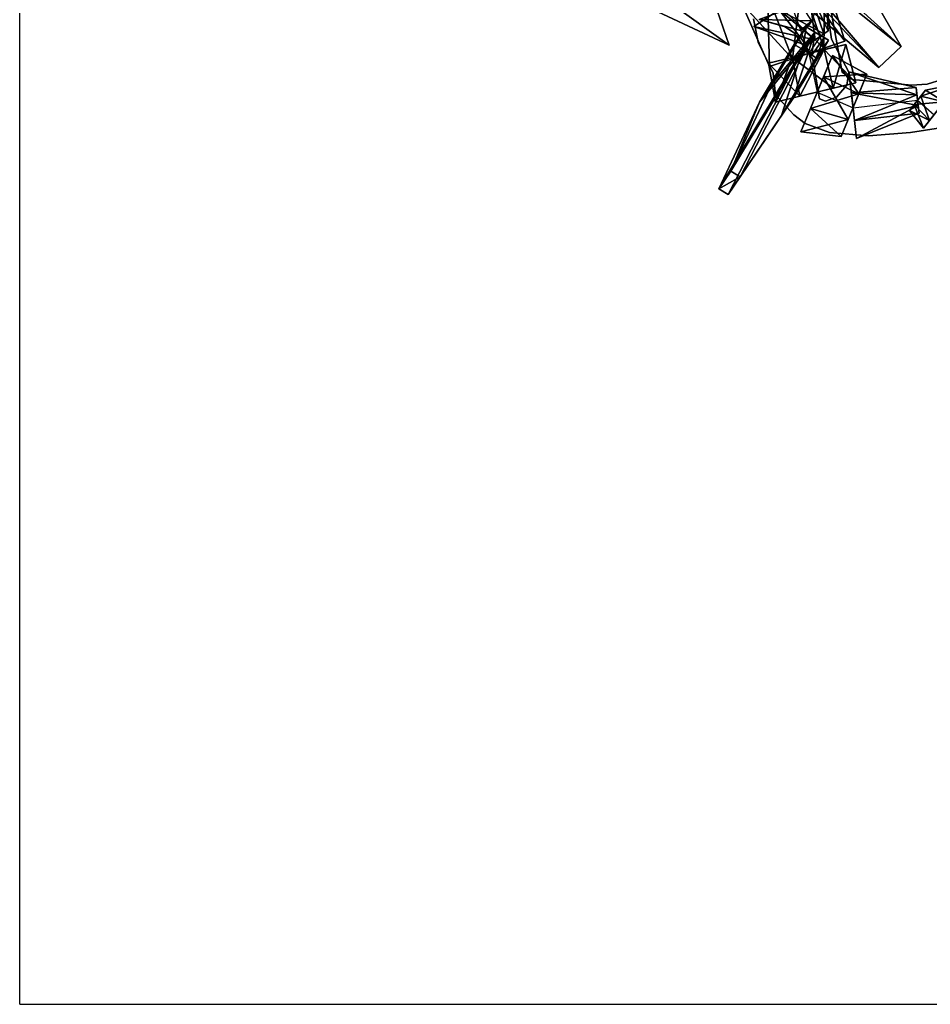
# Model space of a CAD drawing. Extents: x 271818 to 271947, y 5067178 to 5068401.
# Drawn here: x 271818.4 to 271871.2, y 5067178.3 to 5067235.4 of the extents above; entities that cross this region are included whole.
import ezdxf

# ---------------------------------------------------------------- set-up
doc = ezdxf.new("R2010")
doc.units = 0
for name, color, linetype in [('BBOX', 1, 'CONTINUOUS'), ('CENTERLINE', 4, 'CONTINUOUS'), ('WALLS', 7, 'CONTINUOUS')]:
    doc.layers.add(name, color=color, linetype=linetype)

msp = doc.modelspace()

# ---------------------------------------------------------------- linework, layer by layer
at = {"layer": 'BBOX'}
for p, q in [((271818.41, 5067178.317, 752.271), (271818.41, 5068401.154, 752.271)), ((271818.41, 5067178.317, 1036), (271818.41, 5068401.154, 1036)), ((271818.41, 5067178.317, 752.271), (271947.295, 5067178.317, 752.271)), ((271818.41, 5067178.317, 752.271), (271818.41, 5067178.317, 1036)), ((271818.41, 5067178.317, 1036), (271947.295, 5067178.317, 1036))]:
    msp.add_line(p, q, dxfattribs=at)
at = {"layer": 'CENTERLINE'}
for p, q in [((271862.829, 5067237.25, 773.05), (271864.175, 5067233.483, 775.317)), ((271863.483, 5067236.705, 784.428), (271864.876, 5067234.499, 781.364)), ((271864.876, 5067234.499, 781.364), (271864.175, 5067233.483, 775.317)), ((271864.175, 5067233.483, 775.317), (271864.663, 5067231.235, 775.259)), ((271864.663, 5067231.235, 775.259), (271866.737, 5067230.327, 774.62)), ((271866.737, 5067230.327, 774.62), (271870.48, 5067230.756, 773.417)), ((271870.48, 5067230.756, 773.417), (271871.434, 5067229.918, 773.73))]:
    msp.add_line(p, q, dxfattribs=at)
at = {"layer": 'WALLS'}
for points in [[(271865.877, 5067240.248, 788.961), (271859.32, 5067243.11, 793.635), (271869.524, 5067233.872, 790.809)], [(271869.524, 5067233.872, 790.809), (271859.32, 5067243.11, 793.635), (271859.32, 5067243.11, 793.635)], [(271869.524, 5067233.872, 790.809), (271859.32, 5067243.11, 793.635), (271868.224, 5067232.654, 790.809)], [(271868.224, 5067232.654, 790.809), (271859.32, 5067243.11, 793.635), (271859.32, 5067243.11, 793.635)], [(271868.224, 5067232.654, 790.809), (271859.32, 5067243.11, 793.635), (271862.74, 5067237.308, 788.961)], [(271859.618, 5067241.838, 787.554), (271865.877, 5067240.248, 788.961), (271869.524, 5067233.872, 790.809)], [(271859.618, 5067241.838, 787.554), (271869.524, 5067233.872, 790.809), (271868.224, 5067232.654, 790.809)], [(271859.618, 5067241.838, 787.554), (271868.224, 5067232.654, 790.809), (271862.74, 5067237.308, 788.961)], [(271858.161, 5067237.998, 797.718), (271853.615, 5067238.229, 801.01), (271859.549, 5067233.953, 797.718)], [(271859.549, 5067233.953, 797.718), (271853.615, 5067238.229, 801.01), (271854.224, 5067236.456, 799.721)], [(271859.549, 5067233.953, 796.972), (271854.224, 5067236.456, 798.81), (271858.161, 5067237.998, 795.918)], [(271858.161, 5067237.998, 795.918), (271858.161, 5067237.998, 797.718), (271859.549, 5067233.953, 797.718)], [(271858.161, 5067237.998, 795.918), (271859.549, 5067233.953, 797.718), (271859.549, 5067233.953, 796.972)], [(271865.039, 5067233.772, 772.917), (271861.769, 5067236.895, 770.35), (271863.772, 5067237.566, 770.35)], [(271863.232, 5067233.167, 777.717), (271863.772, 5067237.566, 775.75), (271861.769, 5067236.895, 775.75)], [(271865.039, 5067233.772, 777.717), (271863.772, 5067237.566, 775.75), (271863.232, 5067233.167, 777.717)], [(271866.261, 5067234.182, 774.323), (271863.772, 5067237.566, 770.35), (271865.105, 5067238.014, 771.931)], [(271865.039, 5067233.772, 777.717), (271865.105, 5067238.014, 774.168), (271863.772, 5067237.566, 775.75)], [(271865.039, 5067233.772, 772.917), (271863.772, 5067237.566, 770.35), (271866.261, 5067234.182, 774.323)], [(271865.291, 5067234.777, 781.364), (271864.171, 5067237.166, 784.428), (271865.144, 5067237.818, 784.428)], [(271865.048, 5067234.614, 790.964), (271865.144, 5067237.818, 787.244), (271864.171, 5067237.166, 791.228)], [(271865.483, 5067234.302, 790.949), (271865.483, 5067234.302, 787.131), (271864.967, 5067237.874, 790.984)], [(271864.967, 5067237.874, 790.984), (271865.483, 5067234.302, 787.131), (271864.967, 5067237.874, 787.221)], [(271866.261, 5067234.182, 776.312), (271865.105, 5067238.014, 774.168), (271865.039, 5067233.772, 777.717)], [(271865.291, 5067234.777, 785.34), (271865.144, 5067237.818, 787.244), (271865.048, 5067234.614, 790.964)], [(271866.261, 5067234.182, 774.323), (271865.105, 5067238.014, 771.931), (271866.261, 5067234.182, 776.312)], [(271866.261, 5067234.182, 776.312), (271865.105, 5067238.014, 771.931), (271865.105, 5067238.014, 774.168)], [(271865.291, 5067234.777, 781.364), (271865.144, 5067237.818, 784.428), (271865.291, 5067234.777, 785.34)], [(271865.291, 5067234.777, 785.34), (271865.144, 5067237.818, 784.428), (271865.144, 5067237.818, 787.244)], [(271865.048, 5067234.614, 781.364), (271862.451, 5067236.013, 784.428), (271864.171, 5067237.166, 784.428)], [(271864.532, 5067234.268, 790.964), (271864.171, 5067237.166, 791.228), (271862.451, 5067236.013, 791.228)], [(271865.048, 5067234.614, 781.364), (271864.171, 5067237.166, 784.428), (271865.291, 5067234.777, 781.364)], [(271865.048, 5067234.614, 790.964), (271864.171, 5067237.166, 791.228), (271864.532, 5067234.268, 790.964)], [(271859.549, 5067233.953, 797.718), (271854.224, 5067236.456, 799.721), (271859.549, 5067233.953, 796.972)], [(271859.549, 5067233.953, 796.972), (271854.224, 5067236.456, 799.721), (271854.224, 5067236.456, 798.81)], [(271861.899, 5067232.719, 776.312), (271861.769, 5067236.895, 775.75), (271860.27, 5067236.392, 774.168)], [(271863.232, 5067233.167, 772.917), (271860.27, 5067236.392, 771.931), (271861.769, 5067236.895, 770.35)], [(271861.899, 5067232.719, 776.312), (271860.27, 5067236.392, 774.168), (271861.899, 5067232.719, 774.323)], [(271861.899, 5067232.719, 774.323), (271860.27, 5067236.392, 774.168), (271860.27, 5067236.392, 771.931)], [(271861.899, 5067232.719, 774.323), (271860.27, 5067236.392, 771.931), (271863.232, 5067233.167, 772.917)], [(271864.782, 5067236.74, 786.031), (271861.294, 5067235.449, 788.513), (271864.341, 5067235.375, 782.367)], [(271864.341, 5067235.375, 792.863), (271861.294, 5067235.449, 796.027), (271864.782, 5067236.74, 792.509)], [(271863.232, 5067233.167, 772.917), (271861.769, 5067236.895, 770.35), (271865.039, 5067233.772, 772.917)], [(271863.232, 5067233.167, 777.717), (271861.769, 5067236.895, 775.75), (271861.899, 5067232.719, 776.312)], [(271864.341, 5067235.375, 792.863), (271864.341, 5067235.375, 782.367), (271864.782, 5067236.74, 792.509)], [(271864.782, 5067236.74, 792.509), (271864.341, 5067235.375, 782.367), (271864.782, 5067236.74, 786.031)], [(271865.368, 5067236.436, 777.165), (271865.368, 5067236.436, 771.664), (271866.109, 5067232.393, 777.251)], [(271866.109, 5067232.393, 777.251), (271865.368, 5067236.436, 771.664), (271866.109, 5067232.393, 772.555)], [(271864.045, 5067233.942, 785.34), (271862.451, 5067236.013, 791.228), (271860.991, 5067235.034, 787.244)], [(271864.532, 5067234.268, 781.364), (271860.991, 5067235.034, 784.428), (271862.451, 5067236.013, 784.428)], [(271862.451, 5067236.013, 784.428), (271860.991, 5067235.034, 787.244), (271862.451, 5067236.013, 791.228)], [(271862.451, 5067236.013, 784.428), (271860.991, 5067235.034, 784.428), (271860.991, 5067235.034, 787.244)], [(271864.532, 5067234.268, 781.364), (271862.451, 5067236.013, 784.428), (271865.048, 5067234.614, 781.364)], [(271864.532, 5067234.268, 790.964), (271862.451, 5067236.013, 791.228), (271864.045, 5067233.942, 785.34)], [(271860.955, 5067235.476, 777.04), (271860.955, 5067235.476, 771.596), (271861.238, 5067234.122, 777.224)], [(271861.238, 5067234.122, 777.224), (271860.955, 5067235.476, 771.596), (271861.238, 5067234.122, 772.011)], [(271861.294, 5067235.449, 796.027), (271861.294, 5067235.449, 788.513), (271863.686, 5067234.796, 793.365)], [(271863.686, 5067234.796, 793.365), (271861.294, 5067235.449, 788.513), (271863.686, 5067234.796, 785.19)], [(271863.686, 5067234.796, 785.19), (271864.341, 5067235.375, 782.367), (271861.294, 5067235.449, 788.513)], [(271861.294, 5067235.449, 796.027), (271864.341, 5067235.375, 792.863), (271863.686, 5067234.796, 793.365)], [(271861.305, 5067235.452, 791.002), (271861.305, 5067235.452, 787.314), (271862.807, 5067235.013, 790.985)], [(271862.807, 5067235.013, 790.985), (271861.305, 5067235.452, 787.314), (271862.807, 5067235.013, 787.245)], [(271864.05, 5067234.967, 783.735), (271864.341, 5067235.375, 782.367), (271863.686, 5067234.796, 785.19)], [(271863.686, 5067234.796, 793.365), (271864.341, 5067235.375, 792.863), (271864.05, 5067234.967, 793.203)], [(271864.05, 5067234.967, 793.203), (271864.05, 5067234.967, 783.735), (271864.341, 5067235.375, 792.863)], [(271864.341, 5067235.375, 792.863), (271864.05, 5067234.967, 783.735), (271864.341, 5067235.375, 782.367)], [(271864.521, 5067234.712, 781.364), (271859.658, 5067226.637, 783.179), (271860.19, 5067226.317, 783.179)], [(271864.521, 5067234.712, 781.364), (271862.005, 5067231.67, 782.116), (271859.658, 5067226.637, 783.179)], [(271864.521, 5067234.712, 781.364), (271860.19, 5067226.317, 783.179), (271863.29, 5067230.896, 782.116)], [(271864.045, 5067233.942, 785.34), (271860.991, 5067235.034, 787.244), (271864.045, 5067233.942, 781.364)], [(271864.045, 5067233.942, 781.364), (271860.991, 5067235.034, 787.244), (271860.991, 5067235.034, 784.428)], [(271864.045, 5067233.942, 781.364), (271860.991, 5067235.034, 784.428), (271864.532, 5067234.268, 781.364)], [(271863.318, 5067233.999, 775.317), (271862.005, 5067231.67, 782.116), (271864.019, 5067235.015, 781.364)], [(271864.521, 5067234.712, 781.364), (271864.019, 5067235.015, 781.364), (271862.005, 5067231.67, 782.116)], [(271862.807, 5067235.013, 790.985), (271862.807, 5067235.013, 787.245), (271863.339, 5067234.655, 790.976)], [(271863.339, 5067234.655, 790.976), (271862.807, 5067235.013, 787.245), (271863.339, 5067234.655, 787.215)], [(271864.521, 5067234.712, 781.364), (271863.29, 5067230.896, 782.116), (271865.304, 5067234.241, 781.364)], [(271863.318, 5067233.999, 775.317), (271864.019, 5067235.015, 781.364), (271863.82, 5067233.696, 775.317)], [(271863.339, 5067234.655, 790.976), (271863.339, 5067234.655, 787.215), (271864.406, 5067233.133, 790.953)], [(271864.406, 5067233.133, 790.953), (271863.339, 5067234.655, 787.215), (271864.406, 5067233.133, 787.143)], [(271863.686, 5067234.796, 793.365), (271863.686, 5067234.796, 785.19), (271864.05, 5067234.967, 793.203)], [(271864.05, 5067234.967, 793.203), (271863.686, 5067234.796, 785.19), (271864.05, 5067234.967, 783.735)], [(271863.82, 5067233.696, 775.317), (271864.019, 5067235.015, 781.364), (271864.521, 5067234.712, 781.364)], [(271863.82, 5067233.696, 775.317), (271864.521, 5067234.712, 781.364), (271864.352, 5067233.376, 775.317)], [(271864.352, 5067233.376, 775.317), (271864.521, 5067234.712, 781.364), (271865.053, 5067234.392, 781.364)], [(271864.521, 5067234.712, 781.364), (271865.304, 5067234.241, 781.364), (271865.053, 5067234.392, 781.364)], [(271864.532, 5067234.268, 781.364), (271865.048, 5067234.614, 781.364), (271865.291, 5067234.777, 781.364)], [(271864.532, 5067234.268, 781.364), (271865.291, 5067234.777, 781.364), (271865.291, 5067234.777, 785.34)], [(271864.532, 5067234.268, 781.364), (271865.291, 5067234.777, 785.34), (271865.048, 5067234.614, 790.964)], [(271864.532, 5067234.268, 781.364), (271865.048, 5067234.614, 790.964), (271864.532, 5067234.268, 790.964)], [(271861.238, 5067234.122, 777.224), (271861.238, 5067234.122, 772.011), (271862.112, 5067232.321, 777.412)], [(271862.112, 5067232.321, 777.412), (271861.238, 5067234.122, 772.011), (271862.112, 5067232.321, 772.406)], [(271864.603, 5067233.225, 775.317), (271865.304, 5067234.241, 781.364), (271862.589, 5067229.88, 776.069)], [(271862.589, 5067229.88, 776.069), (271865.304, 5067234.241, 781.364), (271863.29, 5067230.896, 782.116)], [(271863.232, 5067233.167, 772.917), (271865.039, 5067233.772, 772.917), (271866.261, 5067234.182, 774.323)], [(271863.232, 5067233.167, 772.917), (271866.261, 5067234.182, 774.323), (271866.261, 5067234.182, 776.312)], [(271863.232, 5067233.167, 772.917), (271866.261, 5067234.182, 776.312), (271865.039, 5067233.772, 777.717)], [(271864.532, 5067234.268, 781.364), (271864.532, 5067234.268, 790.964), (271864.045, 5067233.942, 785.34)], [(271864.532, 5067234.268, 781.364), (271864.045, 5067233.942, 785.34), (271864.045, 5067233.942, 781.364)], [(271864.352, 5067233.376, 775.317), (271865.053, 5067234.392, 781.364), (271864.603, 5067233.225, 775.317)], [(271864.603, 5067233.225, 775.317), (271865.053, 5067234.392, 781.364), (271865.304, 5067234.241, 781.364)], [(271866.501, 5067232.393, 790.931), (271866.501, 5067232.393, 787.069), (271865.483, 5067234.302, 790.949)], [(271865.483, 5067234.302, 790.949), (271866.501, 5067232.393, 787.069), (271865.483, 5067234.302, 787.131)], [(271863.82, 5067233.696, 775.317), (271859.489, 5067225.3, 777.133), (271858.956, 5067225.621, 777.133)], [(271863.82, 5067233.696, 775.317), (271858.956, 5067225.621, 777.133), (271861.304, 5067230.654, 776.069)], [(271863.82, 5067233.696, 775.317), (271862.589, 5067229.88, 776.069), (271859.489, 5067225.3, 777.133)], [(271861.304, 5067230.654, 776.069), (271862.005, 5067231.67, 782.116), (271863.318, 5067233.999, 775.317)], [(271863.82, 5067233.696, 775.317), (271861.304, 5067230.654, 776.069), (271863.318, 5067233.999, 775.317)], [(271863.82, 5067233.696, 775.317), (271864.603, 5067233.225, 775.317), (271862.589, 5067229.88, 776.069)], [(271863.209, 5067233.248, 772.917), (271866.313, 5067234.001, 774.323), (271865.06, 5067233.698, 772.917)], [(271863.209, 5067233.248, 772.917), (271866.313, 5067234.001, 776.312), (271866.313, 5067234.001, 774.323)], [(271863.209, 5067233.248, 772.917), (271865.06, 5067233.698, 777.717), (271866.313, 5067234.001, 776.312)], [(271865.589, 5067231.46, 772.759), (271863.209, 5067233.248, 772.917), (271865.06, 5067233.698, 772.917)], [(271863.656, 5067230.991, 777.759), (271865.06, 5067233.698, 777.717), (271863.209, 5067233.248, 777.717)], [(271863.209, 5067233.248, 772.917), (271863.209, 5067233.248, 777.717), (271865.06, 5067233.698, 777.717)], [(271863.232, 5067233.167, 772.917), (271865.039, 5067233.772, 777.717), (271863.232, 5067233.167, 777.717)], [(271865.589, 5067231.46, 777.759), (271865.06, 5067233.698, 777.717), (271863.656, 5067230.991, 777.759)], [(271863.82, 5067233.696, 775.317), (271864.352, 5067233.376, 775.317), (271864.603, 5067233.225, 775.317)], [(271866.898, 5067231.778, 774.224), (271865.06, 5067233.698, 772.917), (271866.313, 5067234.001, 774.323)], [(271865.589, 5067231.46, 777.759), (271866.313, 5067234.001, 776.312), (271865.06, 5067233.698, 777.717)], [(271865.589, 5067231.46, 772.759), (271865.06, 5067233.698, 772.917), (271866.898, 5067231.778, 774.224)], [(271866.898, 5067231.778, 776.295), (271866.313, 5067234.001, 776.312), (271865.589, 5067231.46, 777.759)], [(271866.898, 5067231.778, 774.224), (271866.313, 5067234.001, 774.323), (271866.898, 5067231.778, 776.295)], [(271866.898, 5067231.778, 776.295), (271866.313, 5067234.001, 774.323), (271866.313, 5067234.001, 776.312)], [(271862.233, 5067230.646, 776.295), (271863.209, 5067233.248, 777.717), (271861.843, 5067232.917, 776.312)], [(271863.656, 5067230.991, 772.759), (271861.843, 5067232.917, 774.323), (271863.209, 5067233.248, 772.917)], [(271863.209, 5067233.248, 772.917), (271861.843, 5067232.917, 776.312), (271863.209, 5067233.248, 777.717)], [(271863.209, 5067233.248, 772.917), (271861.843, 5067232.917, 774.323), (271861.843, 5067232.917, 776.312)], [(271862.233, 5067230.646, 776.295), (271861.843, 5067232.917, 776.312), (271862.233, 5067230.646, 774.224)], [(271862.233, 5067230.646, 774.224), (271861.843, 5067232.917, 776.312), (271861.843, 5067232.917, 774.323)], [(271862.233, 5067230.646, 774.224), (271861.843, 5067232.917, 774.323), (271863.656, 5067230.991, 772.759)], [(271863.232, 5067233.167, 772.917), (271863.232, 5067233.167, 777.717), (271861.899, 5067232.719, 776.312)], [(271863.232, 5067233.167, 772.917), (271861.899, 5067232.719, 776.312), (271861.899, 5067232.719, 774.323)], [(271863.656, 5067230.991, 777.759), (271863.209, 5067233.248, 777.717), (271862.233, 5067230.646, 776.295)], [(271863.656, 5067230.991, 772.759), (271863.209, 5067233.248, 772.917), (271865.589, 5067231.46, 772.759)], [(271864.269, 5067230.278, 772.759), (271865.538, 5067233.362, 774.224), (271865.025, 5067232.116, 772.759)], [(271864.269, 5067230.278, 772.759), (271865.538, 5067233.362, 776.295), (271865.538, 5067233.362, 774.224)], [(271864.269, 5067230.278, 772.759), (271865.025, 5067232.116, 777.759), (271865.538, 5067233.362, 776.295)], [(271864.406, 5067233.133, 790.953), (271864.406, 5067233.133, 787.143), (271864.793, 5067230.834, 790.937)], [(271864.793, 5067230.834, 790.937), (271864.406, 5067233.133, 787.143), (271864.793, 5067230.834, 787.088)], [(271867.536, 5067232.27, 773.874), (271865.025, 5067232.116, 772.759), (271865.538, 5067233.362, 774.224)], [(271867.068, 5067231.132, 776.42), (271865.538, 5067233.362, 776.295), (271865.025, 5067232.116, 777.759)], [(271867.536, 5067232.27, 773.874), (271865.538, 5067233.362, 774.224), (271867.536, 5067232.27, 775.365)], [(271867.536, 5067232.27, 775.365), (271865.538, 5067233.362, 774.224), (271865.538, 5067233.362, 776.295)], [(271867.536, 5067232.27, 775.365), (271865.538, 5067233.362, 776.295), (271867.068, 5067231.132, 776.42)], [(271866.109, 5067232.393, 777.251), (271866.109, 5067232.393, 772.555), (271866.71, 5067231.956, 776.835)], [(271866.71, 5067231.956, 776.835), (271866.109, 5067232.393, 772.555), (271866.71, 5067231.956, 772.561)], [(271866.383, 5067231.634, 790.93), (271866.383, 5067231.634, 787.062), (271866.501, 5067232.393, 790.931)], [(271866.501, 5067232.393, 790.931), (271866.383, 5067231.634, 787.062), (271866.501, 5067232.393, 787.069)], [(271870.396, 5067231.501, 773.107), (271866.639, 5067231.192, 772.82), (271866.501, 5067232.414, 773.874)], [(271870.396, 5067231.501, 773.107), (271866.501, 5067232.414, 773.874), (271870.396, 5067231.501, 773.728)], [(271870.396, 5067231.501, 773.728), (271866.501, 5067232.414, 773.874), (271866.501, 5067232.414, 775.365)], [(271870.396, 5067231.501, 773.728), (271866.501, 5067232.414, 775.365), (271870.445, 5067231.065, 774.167)], [(271870.445, 5067231.065, 774.167), (271866.501, 5067232.414, 775.365), (271866.639, 5067231.192, 776.42)], [(271866.82, 5067229.587, 772.82), (271866.501, 5067232.414, 773.874), (271866.639, 5067231.192, 772.82)], [(271866.82, 5067229.587, 772.82), (271866.501, 5067232.414, 775.365), (271866.501, 5067232.414, 773.874)], [(271866.82, 5067229.587, 772.82), (271866.639, 5067231.192, 776.42), (271866.501, 5067232.414, 775.365)], [(271862.112, 5067232.321, 777.412), (271862.112, 5067232.321, 772.406), (271862.23, 5067231.081, 777.317)], [(271862.23, 5067231.081, 777.317), (271862.112, 5067232.321, 772.406), (271862.23, 5067231.081, 772.427)], [(271863.656, 5067230.991, 772.759), (271865.589, 5067231.46, 772.759), (271866.898, 5067231.778, 774.224)], [(271863.656, 5067230.991, 772.759), (271866.898, 5067231.778, 774.224), (271866.898, 5067231.778, 776.295)], [(271863.656, 5067230.991, 772.759), (271866.898, 5067231.778, 776.295), (271865.589, 5067231.46, 777.759)], [(271867.068, 5067231.132, 772.82), (271864.269, 5067230.278, 772.759), (271865.025, 5067232.116, 772.759)], [(271866.453, 5067229.638, 776.42), (271865.025, 5067232.116, 777.759), (271864.269, 5067230.278, 777.759)], [(271864.269, 5067230.278, 772.759), (271864.269, 5067230.278, 777.759), (271865.025, 5067232.116, 777.759)], [(271867.068, 5067231.132, 772.82), (271865.025, 5067232.116, 772.759), (271867.536, 5067232.27, 773.874)], [(271867.068, 5067231.132, 776.42), (271865.025, 5067232.116, 777.759), (271866.453, 5067229.638, 776.42)], [(271866.453, 5067229.638, 772.82), (271867.068, 5067231.132, 772.82), (271867.536, 5067232.27, 773.874)], [(271866.453, 5067229.638, 772.82), (271867.536, 5067232.27, 773.874), (271867.536, 5067232.27, 775.365)], [(271866.453, 5067229.638, 772.82), (271867.536, 5067232.27, 775.365), (271867.068, 5067231.132, 776.42)], [(271866.71, 5067231.956, 776.835), (271866.71, 5067231.956, 772.561), (271870.123, 5067231.635, 774.854)], [(271870.123, 5067231.635, 774.854), (271866.71, 5067231.956, 772.561), (271870.123, 5067231.635, 772.541)], [(271871.029, 5067231.687, 774.804), (271871.029, 5067231.687, 772.51), (271872.781, 5067232.24, 775.094)], [(271872.781, 5067232.24, 775.094), (271871.029, 5067231.687, 772.51), (271872.781, 5067232.24, 772.1)], [(271861.304, 5067230.654, 776.069), (271859.658, 5067226.637, 783.179), (271862.005, 5067231.67, 782.116)], [(271863.656, 5067230.991, 772.759), (271865.589, 5067231.46, 777.759), (271863.656, 5067230.991, 777.759)], [(271865.771, 5067230.942, 790.932), (271865.771, 5067230.942, 787.067), (271866.383, 5067231.634, 790.93)], [(271866.383, 5067231.634, 790.93), (271865.771, 5067230.942, 787.067), (271866.383, 5067231.634, 787.062)], [(271870.445, 5067231.065, 772.667), (271866.639, 5067231.192, 772.82), (271870.396, 5067231.501, 773.107)], [(271870.445, 5067231.065, 772.667), (271866.82, 5067229.587, 772.82), (271866.639, 5067231.192, 772.82)], [(271870.445, 5067231.065, 774.167), (271866.639, 5067231.192, 776.42), (271870.515, 5067230.447, 774.167)], [(271870.515, 5067230.447, 774.167), (271866.639, 5067231.192, 776.42), (271866.82, 5067229.587, 776.42)], [(271866.82, 5067229.587, 772.82), (271866.82, 5067229.587, 776.42), (271866.639, 5067231.192, 776.42)], [(271870.123, 5067231.635, 774.854), (271870.123, 5067231.635, 772.541), (271871.029, 5067231.687, 774.804)], [(271871.029, 5067231.687, 774.804), (271870.123, 5067231.635, 772.541), (271871.029, 5067231.687, 772.51)], [(271870.287, 5067230.512, 772.667), (271870.946, 5067231.344, 773.107), (271870.673, 5067231, 772.667)], [(271870.287, 5067230.512, 772.667), (271870.946, 5067231.344, 773.728), (271870.946, 5067231.344, 773.107)], [(271870.287, 5067230.512, 772.667), (271870.673, 5067231, 774.167), (271870.946, 5067231.344, 773.728)], [(271870.515, 5067230.447, 772.667), (271870.445, 5067231.065, 772.667), (271870.396, 5067231.501, 773.107)], [(271870.515, 5067230.447, 772.667), (271870.396, 5067231.501, 773.107), (271870.396, 5067231.501, 773.728)], [(271870.515, 5067230.447, 772.667), (271870.396, 5067231.501, 773.728), (271870.445, 5067231.065, 774.167)], [(271872.026, 5067230.665, 772.73), (271870.673, 5067231, 772.667), (271872.862, 5067231.722, 773.316)], [(271872.862, 5067231.722, 773.316), (271870.673, 5067231, 772.667), (271870.946, 5067231.344, 773.107)], [(271872.026, 5067230.665, 774.73), (271870.946, 5067231.344, 773.728), (271870.673, 5067231, 774.167)], [(271872.862, 5067231.722, 773.316), (271870.946, 5067231.344, 773.107), (271872.862, 5067231.722, 774.145)], [(271872.862, 5067231.722, 774.145), (271870.946, 5067231.344, 773.107), (271870.946, 5067231.344, 773.728)], [(271872.862, 5067231.722, 774.145), (271870.946, 5067231.344, 773.728), (271872.026, 5067230.665, 774.73)], [(271871.177, 5067229.593, 772.73), (271872.026, 5067230.665, 772.73), (271872.862, 5067231.722, 773.316)], [(271871.177, 5067229.593, 772.73), (271872.862, 5067231.722, 773.316), (271872.862, 5067231.722, 774.145)], [(271871.177, 5067229.593, 772.73), (271872.862, 5067231.722, 774.145), (271872.026, 5067230.665, 774.73)], [(271858.956, 5067225.621, 777.133), (271859.658, 5067226.637, 783.179), (271861.304, 5067230.654, 776.069)], [(271862.589, 5067229.88, 776.069), (271863.29, 5067230.896, 782.116), (271859.489, 5067225.3, 777.133)], [(271859.489, 5067225.3, 777.133), (271863.29, 5067230.896, 782.116), (271860.19, 5067226.317, 783.179)], [(271862.23, 5067231.081, 777.317), (271862.23, 5067231.081, 772.427), (271863.309, 5067229.908, 777.217)], [(271863.309, 5067229.908, 777.217), (271862.23, 5067231.081, 772.427), (271863.309, 5067229.908, 772.505)], [(271863.656, 5067230.991, 772.759), (271863.656, 5067230.991, 777.759), (271862.233, 5067230.646, 776.295)], [(271863.656, 5067230.991, 772.759), (271862.233, 5067230.646, 776.295), (271862.233, 5067230.646, 774.224)], [(271866.453, 5067229.638, 772.82), (271864.269, 5067230.278, 772.759), (271867.068, 5067231.132, 772.82)], [(271864.793, 5067230.834, 790.937), (271864.793, 5067230.834, 787.088), (271865.143, 5067230.714, 790.935)], [(271865.143, 5067230.714, 790.935), (271864.793, 5067230.834, 787.088), (271865.143, 5067230.714, 787.078)], [(271865.143, 5067230.714, 790.935), (271865.143, 5067230.714, 787.078), (271865.771, 5067230.942, 790.932)], [(271865.771, 5067230.942, 790.932), (271865.143, 5067230.714, 787.078), (271865.771, 5067230.942, 787.067)], [(271866.453, 5067229.638, 772.82), (271867.068, 5067231.132, 776.42), (271866.453, 5067229.638, 776.42)], [(271870.515, 5067230.447, 772.667), (271866.82, 5067229.587, 772.82), (271870.445, 5067231.065, 772.667)], [(271872.026, 5067230.665, 772.73), (271870.287, 5067230.512, 772.667), (271870.673, 5067231, 772.667)], [(271871.177, 5067229.593, 774.73), (271870.673, 5067231, 774.167), (271870.287, 5067230.512, 774.167)], [(271870.287, 5067230.512, 772.667), (271870.287, 5067230.512, 774.167), (271870.673, 5067231, 774.167)], [(271871.177, 5067229.593, 772.73), (271870.287, 5067230.512, 772.667), (271872.026, 5067230.665, 772.73)], [(271870.515, 5067230.447, 772.667), (271870.445, 5067231.065, 774.167), (271870.515, 5067230.447, 774.167)], [(271872.026, 5067230.665, 774.73), (271870.673, 5067231, 774.167), (271871.177, 5067229.593, 774.73)], [(271871.177, 5067229.593, 772.73), (271872.026, 5067230.665, 774.73), (271871.177, 5067229.593, 774.73)], [(271866.052, 5067228.663, 775.365), (271864.269, 5067230.278, 777.759), (271863.712, 5067228.923, 776.295)], [(271866.453, 5067229.638, 772.82), (271863.712, 5067228.923, 774.224), (271864.269, 5067230.278, 772.759)], [(271864.269, 5067230.278, 772.759), (271863.712, 5067228.923, 776.295), (271864.269, 5067230.278, 777.759)], [(271864.269, 5067230.278, 772.759), (271863.712, 5067228.923, 774.224), (271863.712, 5067228.923, 776.295)], [(271866.453, 5067229.638, 776.42), (271864.269, 5067230.278, 777.759), (271866.052, 5067228.663, 775.365)], [(271870.515, 5067230.447, 774.167), (271866.82, 5067229.587, 776.42), (271870.564, 5067230.011, 773.728)], [(271870.515, 5067230.447, 772.667), (271866.939, 5067228.539, 773.874), (271866.82, 5067229.587, 772.82)], [(271870.564, 5067230.011, 773.107), (271866.939, 5067228.539, 773.874), (271870.515, 5067230.447, 772.667)], [(271870.814, 5067229.134, 774.145), (271870.287, 5067230.512, 774.167), (271870.015, 5067230.168, 773.728)], [(271871.177, 5067229.593, 772.73), (271870.015, 5067230.168, 773.107), (271870.287, 5067230.512, 772.667)], [(271870.287, 5067230.512, 772.667), (271870.015, 5067230.168, 773.728), (271870.287, 5067230.512, 774.167)], [(271870.287, 5067230.512, 772.667), (271870.015, 5067230.168, 773.107), (271870.015, 5067230.168, 773.728)], [(271870.814, 5067229.134, 774.145), (271870.015, 5067230.168, 773.728), (271870.814, 5067229.134, 773.316)], [(271870.814, 5067229.134, 773.316), (271870.015, 5067230.168, 773.728), (271870.015, 5067230.168, 773.107)], [(271870.814, 5067229.134, 773.316), (271870.015, 5067230.168, 773.107), (271871.177, 5067229.593, 772.73)], [(271871.177, 5067229.593, 774.73), (271870.287, 5067230.512, 774.167), (271870.814, 5067229.134, 774.145)], [(271870.515, 5067230.447, 772.667), (271870.515, 5067230.447, 774.167), (271870.564, 5067230.011, 773.728)], [(271870.515, 5067230.447, 772.667), (271870.564, 5067230.011, 773.728), (271870.564, 5067230.011, 773.107)], [(271863.309, 5067229.908, 777.217), (271863.309, 5067229.908, 772.505), (271863.969, 5067229.415, 777.095)], [(271863.969, 5067229.415, 777.095), (271863.309, 5067229.908, 772.505), (271863.969, 5067229.415, 772.508)], [(271866.052, 5067228.663, 773.874), (271863.712, 5067228.923, 774.224), (271866.453, 5067229.638, 772.82)], [(271866.453, 5067229.638, 772.82), (271866.453, 5067229.638, 776.42), (271866.052, 5067228.663, 775.365)], [(271866.453, 5067229.638, 772.82), (271866.052, 5067228.663, 775.365), (271866.052, 5067228.663, 773.874)], [(271870.564, 5067230.011, 773.728), (271866.82, 5067229.587, 776.42), (271866.939, 5067228.539, 775.365)], [(271866.82, 5067229.587, 772.82), (271866.939, 5067228.539, 775.365), (271866.82, 5067229.587, 776.42)], [(271866.82, 5067229.587, 772.82), (271866.939, 5067228.539, 773.874), (271866.939, 5067228.539, 775.365)], [(271870.564, 5067230.011, 773.728), (271866.939, 5067228.539, 775.365), (271870.564, 5067230.011, 773.107)], [(271870.564, 5067230.011, 773.107), (271866.939, 5067228.539, 775.365), (271866.939, 5067228.539, 773.874)], [(271870.069, 5067228.89, 775.104), (271870.069, 5067228.89, 772.464), (271876.77, 5067229.926, 774.69)], [(271876.77, 5067229.926, 774.69), (271870.069, 5067228.89, 772.464), (271876.77, 5067229.926, 771.997)], [(271871.177, 5067229.593, 772.73), (271871.177, 5067229.593, 774.73), (271870.814, 5067229.134, 774.145)], [(271871.177, 5067229.593, 772.73), (271870.814, 5067229.134, 774.145), (271870.814, 5067229.134, 773.316)], [(271866.052, 5067228.663, 775.365), (271863.712, 5067228.923, 776.295), (271866.052, 5067228.663, 773.874)], [(271866.052, 5067228.663, 773.874), (271863.712, 5067228.923, 776.295), (271863.712, 5067228.923, 774.224)], [(271863.969, 5067229.415, 777.095), (271863.969, 5067229.415, 772.508), (271865.37, 5067228.885, 776.743)], [(271865.37, 5067228.885, 776.743), (271863.969, 5067229.415, 772.508), (271865.37, 5067228.885, 772.52)], [(271865.37, 5067228.885, 776.743), (271865.37, 5067228.885, 772.52), (271867.633, 5067228.69, 776.121)], [(271867.633, 5067228.69, 776.121), (271865.37, 5067228.885, 772.52), (271867.633, 5067228.69, 772.478)], [(271867.633, 5067228.69, 776.121), (271867.633, 5067228.69, 772.478), (271870.069, 5067228.89, 775.104)], [(271870.069, 5067228.89, 775.104), (271867.633, 5067228.69, 772.478), (271870.069, 5067228.89, 772.464)], [(271858.956, 5067225.621, 777.133), (271860.19, 5067226.317, 783.179), (271859.658, 5067226.637, 783.179)], [(271859.489, 5067225.3, 777.133), (271860.19, 5067226.317, 783.179), (271858.956, 5067225.621, 777.133)]]:
    msp.add_3dface(points, dxfattribs=at)

doc.saveas('drawing.dxf')
